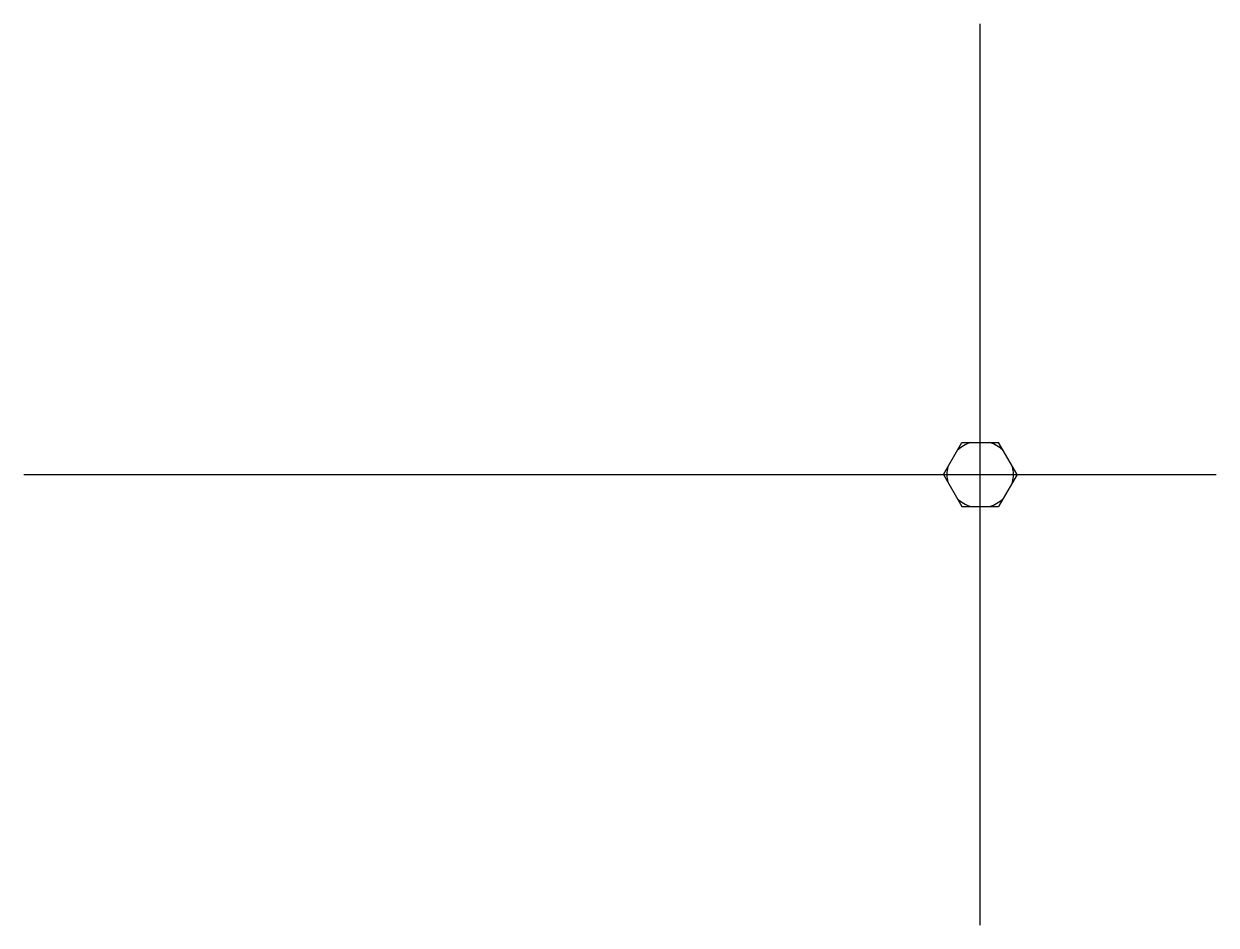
# Model space of a CAD drawing. Header units: inches. Extents: x -1077 to 1679, y -2224 to 594.
# Drawn here: x -1076.6 to -843.8, y -1089.6 to -913.5 of the extents above; entities that cross this region are included whole.
import ezdxf

# ---------------------------------------------------------------- set-up
doc = ezdxf.new("R2010")
doc.units = ezdxf.units.IN
doc.header["$MEASUREMENT"] = 0
doc.layers.add('粗实线', color=5, linetype='Continuous')

msp = doc.modelspace()

# ---------------------------------------------------------------- linework, layer by layer
at = {"layer": '粗实线'}
for p, q in [((-889.86, -1089.57), (-889.86, -913.53)), ((-897.05, -1001.55), (-893.45, -995.32)), ((-893.45, -995.32), (-886.26, -995.32)), ((-882.67, -1001.55), (-886.26, -995.32)), ((-1076.63, -1001.55), (-843.78, -1001.55)), ((-897.05, -1001.55), (-893.45, -1007.78)), ((-882.67, -1001.55), (-886.26, -1007.78)), ((-893.45, -1007.78), (-886.26, -1007.78))]:
    msp.add_line(p, q, dxfattribs=at)
for start, end in [(106.6729, 133.327), (46.673, 73.3271), (166.673, 193.3269), (346.6731, 13.327), (226.6729, 253.3269), (286.6731, 313.3271)]:
    msp.add_arc((-889.86, -1001.55), 6.5, start, end, dxfattribs=at)

doc.saveas('drawing.dxf')
